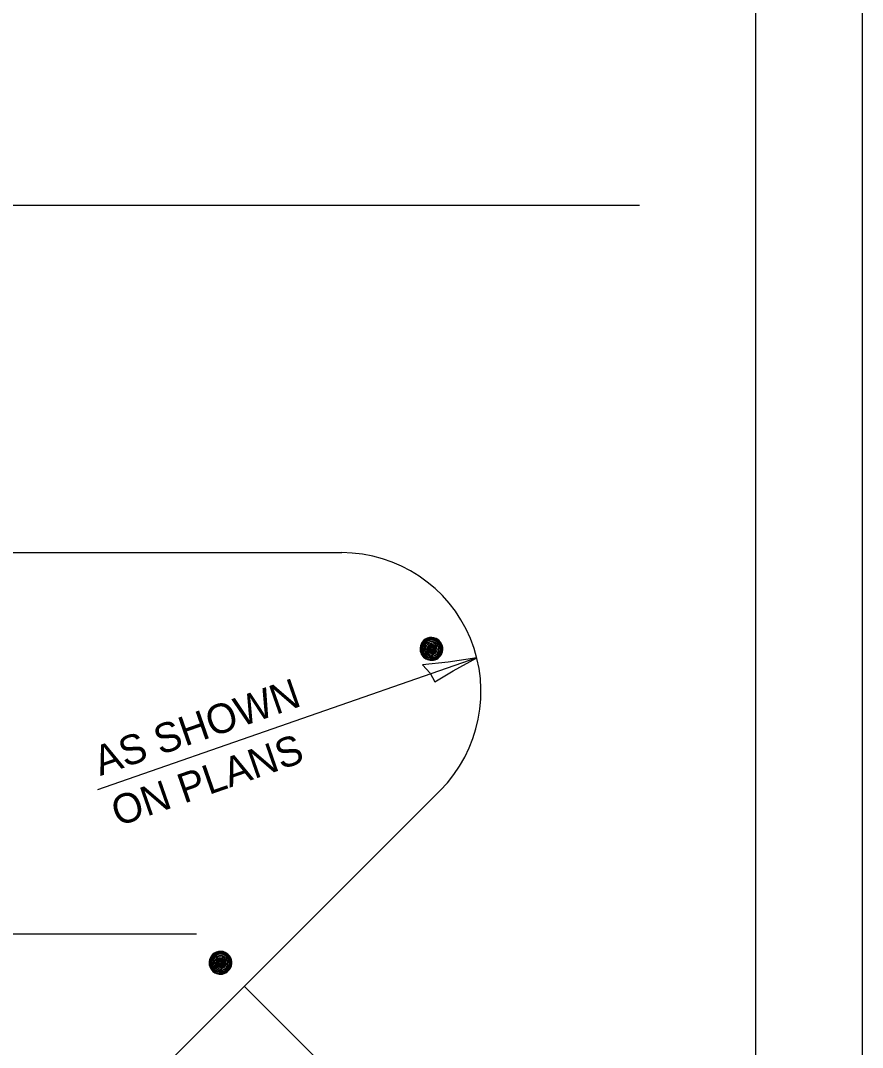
# Model space of a CAD drawing. Extents: x 99619 to 100299, y 99979 to 100419.
# Drawn here: x 100220.5 to 100299.1, y 100173.4 to 100269.2 of the extents above; entities that cross this region are included whole.
import ezdxf

# ---------------------------------------------------------------- set-up
doc = ezdxf.new("R2010")
doc.units = 0
for name, color, linetype in [('Alignment_EX_50 Centerline', 7, 'Continuous'), ('Design_PR_Back of Gutter or Curb line', 7, 'Continuous'), ('Design_PR_Roadway Notes', 7, 'Continuous'), ('Sheets_50 Reference Boundary', 7, 'Continuous'), ('Sheets_General Details', 7, 'Continuous'), ('Sheets_Printer Plotting Border', 7, 'Continuous'), ('Stage_Construction Traffic Control', 7, 'Continuous')]:
    doc.layers.add(name, color=color, linetype=linetype)

msp = doc.modelspace()

# ---------------------------------------------------------------- linework, layer by layer
at = {"layer": 'Alignment_EX_50 Centerline'}
msp.add_line((100042.074, 100251.976), (100278.241, 100251.976), dxfattribs=at)
at = {"layer": 'Design_PR_Back of Gutter or Curb line'}
for p, q in [((100149.422, 100219.553), (100250.456, 100219.553)), ((100142.878, 100080.581), (100259.65, 100197.361))]:
    msp.add_line(p, q, dxfattribs=at)
msp.add_arc((100250.455, 100206.552), 13, 315.0018, 90, dxfattribs=at)
at = {"layer": 'Design_PR_Roadway Notes'}
for p, q in [((100263.058, 100209.742), (100227.654, 100197.409)), ((100177.806, 100183.978), (100236.897, 100183.978)), ((100252.182, 100168.253), (100241.36, 100179.071))]:
    msp.add_line(p, q, dxfattribs=at)
msp.add_lwpolyline([(100257.996, 100209.087), (100258.696, 100208.313), (100259.146, 100207.495), (100260.842, 100208.511), (100263.06, 100209.743), (100260.382, 100209.323)], close=True, dxfattribs=at)
at = {"layer": 'Sheets_50 Reference Boundary'}
msp.add_lwpolyline([(99659.065, 100409.33), (100289.065, 100409.33), (100289.065, 100009.334), (99659.065, 100009.334)], close=True, dxfattribs=at)
at = {"layer": 'Sheets_General Details'}
msp.add_line((100299.065, 99979.334), (100299.065, 100419.334), dxfattribs=at)
msp.add_lwpolyline([(99659.065, 100409.334), (100289.065, 100409.334), (100289.065, 99989.334), (99659.065, 99989.334)], close=True, dxfattribs=at)
at = {"layer": 'Sheets_Printer Plotting Border'}
msp.add_lwpolyline([(99619.065, 99979.334), (100299.065, 99979.334), (100299.065, 100419.334), (99619.065, 100419.334)], close=True, dxfattribs=at)
at = {"layer": 'Stage_Construction Traffic Control'}
for points in [[(100258.088, 100209.789), (100258.31, 100209.633), (100258.466, 100209.561), (100258.7, 100209.507), (100258.862, 100209.501), (100259.012, 100209.513), (100259.168, 100209.555), (100259.318, 100209.615), (100259.45, 100209.705), (100259.642, 100209.891), (100259.756, 100210.047), (100259.852, 100210.275), (100259.888, 100210.491), (100259.888, 100210.683), (100259.852, 100210.845), (100259.78, 100211.037), (100259.678, 100211.205), (100259.528, 100211.367), (100259.264, 100211.535), (100259.066, 100211.601), (100258.868, 100211.631), (100258.658, 100211.625), (100258.43, 100211.559), (100258.25, 100211.469), (100258.082, 100211.337), (100257.944, 100211.175), (100257.854, 100211.007), (100257.794, 100210.839), (100257.764, 100210.677), (100257.764, 100210.509), (100257.788, 100210.329), (100257.824, 100210.203), (100257.884, 100210.065), (100257.95, 100209.957), (100257.992, 100209.897), (100258.07, 100209.813), (100258.256, 100209.759), (100258.472, 100209.639), (100258.73, 100209.573), (100258.982, 100209.585), (100259.198, 100209.645), (100259.384, 100209.747), (100259.57, 100209.921), (100259.708, 100210.131), (100259.792, 100210.407), (100259.792, 100210.707), (100259.696, 100211.019), (100259.486, 100211.289), (100259.234, 100211.451), (100259.018, 100211.529), (100258.736, 100211.541), (100258.55, 100211.505), (100258.286, 100211.385), (100258.058, 100211.193), (100257.914, 100210.947), (100257.86, 100210.773), (100257.83, 100210.581), (100257.848, 100210.395), (100257.914, 100210.185), (100257.992, 100210.029), (100258.1, 100209.891), (100258.22, 100209.777), (100258.388, 100209.783), (100258.55, 100209.717), (100258.772, 100209.669), (100258.958, 100209.669), (100259.15, 100209.717), (100259.342, 100209.831), (100259.504, 100209.969), (100259.642, 100210.191), (100259.708, 100210.437), (100259.708, 100210.689), (100259.618, 100210.971), (100259.48, 100211.175), (100259.24, 100211.355), (100258.946, 100211.451), (100258.682, 100211.451), (100258.46, 100211.379), (100258.202, 100211.211), (100258.04, 100211.001), (100257.938, 100210.713), (100257.932, 100210.461), (100257.98, 100210.251), (100258.112, 100210.023), (100258.382, 100209.783), (100258.556, 100209.795), (100258.82, 100209.753), (100259.018, 100209.771), (100259.228, 100209.855), (100259.39, 100209.993), (100259.558, 100210.221), (100259.63, 100210.467), (100259.618, 100210.695), (100259.54, 100210.935), (100259.39, 100211.145), (100259.144, 100211.313), (100258.886, 100211.373), (100258.67, 100211.355), (100258.454, 100211.283), (100258.25, 100211.133), (100258.076, 100210.887)], [(100258.076, 100210.887), (100258.022, 100210.671), (100258.01, 100210.437), (100258.094, 100210.203), (100258.238, 100209.999), (100258.544, 100209.801), (100258.736, 100209.879), (100258.946, 100209.885), (100259.192, 100209.969), (100259.366, 100210.131), (100259.486, 100210.377), (100259.504, 100210.653), (100259.402, 100210.929), (100259.198, 100211.133), (100258.946, 100211.241), (100258.682, 100211.223), (100258.46, 100211.145), (100258.286, 100211.007), (100258.178, 100210.791), (100258.142, 100210.587), (100258.148, 100210.407), (100258.232, 100210.221), (100258.37, 100210.047), (100258.574, 100209.933), (100258.736, 100209.885), (100258.94, 100210.017), (100259.186, 100210.131), (100259.33, 100210.341), (100259.378, 100210.551), (100259.33, 100210.773), (100259.192, 100210.977), (100259.012, 100211.085), (100258.79, 100211.109), (100258.604, 100211.073), (100258.46, 100210.983), (100258.346, 100210.845), (100258.28, 100210.683), (100258.268, 100210.485), (100258.34, 100210.281), (100258.496, 100210.107), (100258.736, 100210.011), (100258.94, 100210.017), (100259.108, 100210.239), (100259.222, 100210.395), (100259.252, 100210.629), (100259.168, 100210.821), (100258.976, 100210.959), (100258.772, 100210.995), (100258.586, 100210.917), (100258.43, 100210.731), (100258.394, 100210.533), (100258.46, 100210.323), (100258.616, 100210.191), (100258.832, 100210.131), (100258.982, 100210.179), (100259.09, 100210.233), (100259.144, 100210.449), (100259.162, 100210.629), (100259.09, 100210.773), (100258.91, 100210.899), (100258.724, 100210.899), (100258.586, 100210.803), (100258.496, 100210.653), (100258.49, 100210.467), (100258.58, 100210.323), (100258.736, 100210.233), (100258.916, 100210.233), (100259.042, 100210.299), (100259.138, 100210.413), (100259.072, 100210.653), (100258.94, 100210.797), (100258.766, 100210.815), (100258.634, 100210.749), (100258.562, 100210.587), (100258.598, 100210.437), (100258.7, 100210.335), (100258.844, 100210.305), (100258.97, 100210.341), (100259.066, 100210.467), (100259.084, 100210.623), (100258.91, 100210.713), (100258.772, 100210.725), (100258.676, 100210.647), (100258.658, 100210.515), (100258.766, 100210.395), (100258.898, 100210.413), (100258.964, 100210.467), (100258.994, 100210.587), (100258.94, 100210.689), (100258.772, 100210.635), (100258.736, 100210.545), (100258.802, 100210.479), (100258.874, 100210.479), (100258.91, 100210.581), (100258.88, 100210.623), (100258.814, 100210.653)], [(100238.394, 100180.493), (100238.616, 100180.337), (100238.772, 100180.265), (100239.006, 100180.211), (100239.168, 100180.205), (100239.318, 100180.217), (100239.474, 100180.259), (100239.624, 100180.319), (100239.756, 100180.409), (100239.948, 100180.595), (100240.062, 100180.751), (100240.158, 100180.979), (100240.194, 100181.195), (100240.194, 100181.387), (100240.158, 100181.549), (100240.086, 100181.741), (100239.984, 100181.909), (100239.834, 100182.071), (100239.57, 100182.239), (100239.372, 100182.305), (100239.174, 100182.335), (100238.964, 100182.329), (100238.736, 100182.263), (100238.556, 100182.173), (100238.388, 100182.041), (100238.25, 100181.879), (100238.16, 100181.711), (100238.1, 100181.543), (100238.07, 100181.381), (100238.07, 100181.213), (100238.094, 100181.033), (100238.13, 100180.907), (100238.19, 100180.769), (100238.256, 100180.661), (100238.298, 100180.601), (100238.376, 100180.517), (100238.562, 100180.463), (100238.778, 100180.343), (100239.036, 100180.277), (100239.288, 100180.289), (100239.504, 100180.349), (100239.69, 100180.451), (100239.876, 100180.625), (100240.014, 100180.835), (100240.098, 100181.111), (100240.098, 100181.411), (100240.002, 100181.723), (100239.792, 100181.993), (100239.54, 100182.155), (100239.324, 100182.233), (100239.042, 100182.245), (100238.856, 100182.209), (100238.592, 100182.089), (100238.364, 100181.897), (100238.22, 100181.651), (100238.166, 100181.477), (100238.136, 100181.285), (100238.154, 100181.099), (100238.22, 100180.889), (100238.298, 100180.733), (100238.406, 100180.595), (100238.526, 100180.481), (100238.694, 100180.487), (100238.856, 100180.421), (100239.078, 100180.373), (100239.264, 100180.373), (100239.456, 100180.421), (100239.648, 100180.535), (100239.81, 100180.673), (100239.948, 100180.895), (100240.014, 100181.141), (100240.014, 100181.393), (100239.924, 100181.675), (100239.786, 100181.879), (100239.546, 100182.059), (100239.252, 100182.155), (100238.988, 100182.155), (100238.766, 100182.083), (100238.508, 100181.915), (100238.346, 100181.705), (100238.244, 100181.417), (100238.238, 100181.165), (100238.286, 100180.955), (100238.418, 100180.727), (100238.688, 100180.487), (100238.862, 100180.499), (100239.126, 100180.457), (100239.324, 100180.475), (100239.534, 100180.559), (100239.696, 100180.697), (100239.864, 100180.925), (100239.936, 100181.171), (100239.924, 100181.399), (100239.846, 100181.639), (100239.696, 100181.849), (100239.45, 100182.017), (100239.192, 100182.077), (100238.976, 100182.059), (100238.76, 100181.987), (100238.556, 100181.837), (100238.382, 100181.591)], [(100238.382, 100181.591), (100238.328, 100181.375), (100238.316, 100181.141), (100238.4, 100180.907), (100238.544, 100180.703), (100238.85, 100180.505), (100239.042, 100180.583), (100239.252, 100180.589), (100239.498, 100180.673), (100239.672, 100180.835), (100239.792, 100181.081), (100239.81, 100181.357), (100239.708, 100181.633), (100239.504, 100181.837), (100239.252, 100181.945), (100238.988, 100181.927), (100238.766, 100181.849), (100238.592, 100181.711), (100238.484, 100181.495), (100238.448, 100181.291), (100238.454, 100181.111), (100238.538, 100180.925), (100238.676, 100180.751), (100238.88, 100180.637), (100239.042, 100180.589), (100239.246, 100180.721), (100239.492, 100180.835), (100239.636, 100181.045), (100239.684, 100181.255), (100239.636, 100181.477), (100239.498, 100181.681), (100239.318, 100181.789), (100239.096, 100181.813), (100238.91, 100181.777), (100238.766, 100181.687), (100238.652, 100181.549), (100238.586, 100181.387), (100238.574, 100181.189), (100238.646, 100180.985), (100238.802, 100180.811), (100239.042, 100180.715), (100239.246, 100180.721), (100239.414, 100180.943), (100239.528, 100181.099), (100239.558, 100181.333), (100239.474, 100181.525), (100239.282, 100181.663), (100239.078, 100181.699), (100238.892, 100181.621), (100238.736, 100181.435), (100238.7, 100181.237), (100238.766, 100181.027), (100238.922, 100180.895), (100239.138, 100180.835), (100239.288, 100180.883), (100239.396, 100180.937), (100239.45, 100181.153), (100239.468, 100181.333), (100239.396, 100181.477), (100239.216, 100181.603), (100239.03, 100181.603), (100238.892, 100181.507), (100238.802, 100181.357), (100238.796, 100181.171), (100238.886, 100181.027), (100239.042, 100180.937), (100239.222, 100180.937), (100239.348, 100181.003), (100239.444, 100181.117), (100239.378, 100181.357), (100239.246, 100181.501), (100239.072, 100181.519), (100238.94, 100181.453), (100238.868, 100181.291), (100238.904, 100181.141), (100239.006, 100181.039), (100239.15, 100181.009), (100239.276, 100181.045), (100239.372, 100181.171), (100239.39, 100181.327), (100239.216, 100181.417), (100239.078, 100181.429), (100238.982, 100181.351), (100238.964, 100181.219), (100239.072, 100181.099), (100239.204, 100181.117), (100239.27, 100181.171), (100239.3, 100181.291), (100239.246, 100181.393), (100239.078, 100181.339), (100239.042, 100181.249), (100239.108, 100181.183), (100239.18, 100181.183), (100239.216, 100181.285), (100239.186, 100181.327), (100239.12, 100181.357)]]:
    msp.add_lwpolyline(points, dxfattribs=at)

# ---------------------------------------------------------------- texts
at = {"layer": 'Design_PR_Roadway Notes'}
for s, p in [('AS SHOWN', (100227.907, 100198.687)), ('ON PLANS', (100229.552, 100193.966))]:
    msp.add_text(s, height=2.75, rotation=19.20988, dxfattribs=at).set_placement(p)

doc.saveas('drawing.dxf')
